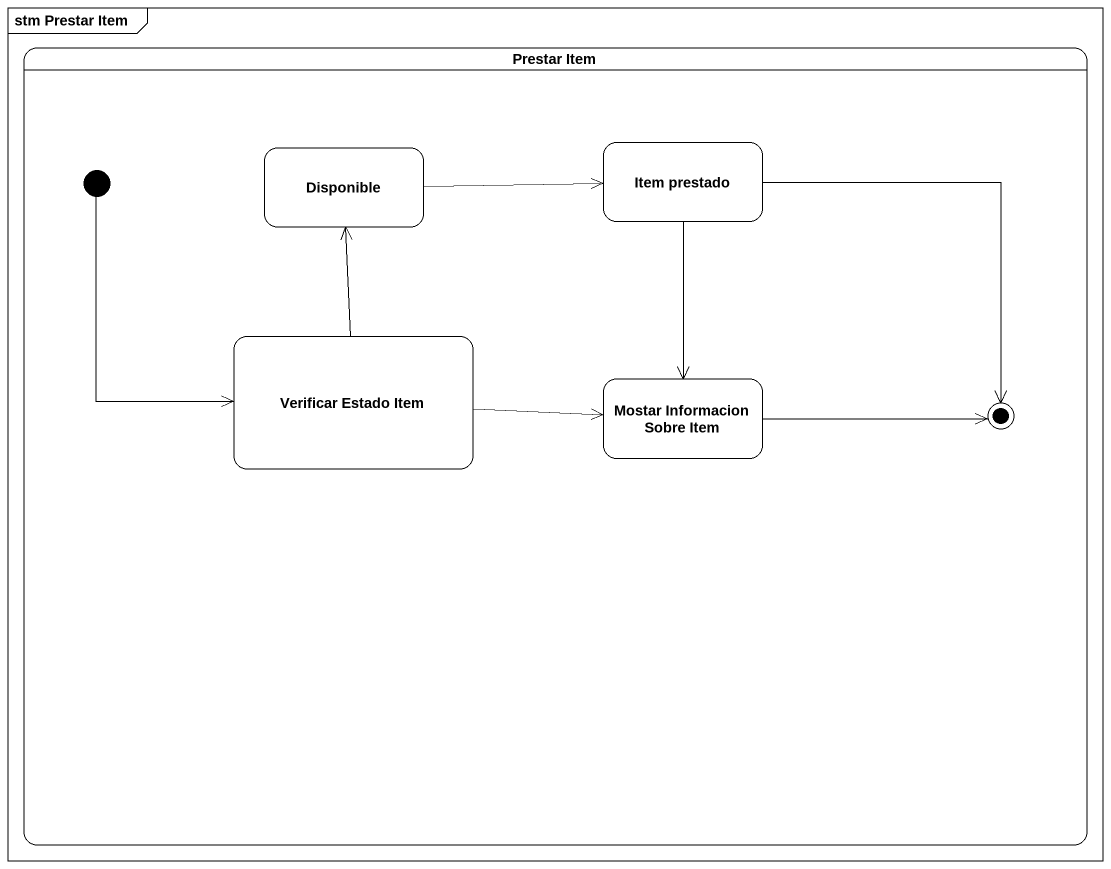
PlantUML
@startuml
mainframe stm Prestar Item
hide empty description
state "Prestar Item" as Prestar_Item {
  state Disponible
  state "Item prestado" as Item_prestado
  state "Verificar Estado Item" as Verificar_Estado_Item
  state "Mostar Informacion Sobre Item" as Mostar_Informacion_Sobre
  [*] --> Verificar_Estado_Item
  Item_prestado --> [*]
  Mostar_Informacion_Sobre -right-> [*]
}
Disponible -right-> Item_prestado
Item_prestado --> Mostar_Informacion_Sobre
Verificar_Estado_Item -up-> Disponible
Verificar_Estado_Item -right-> Mostar_Informacion_Sobre
@enduml
